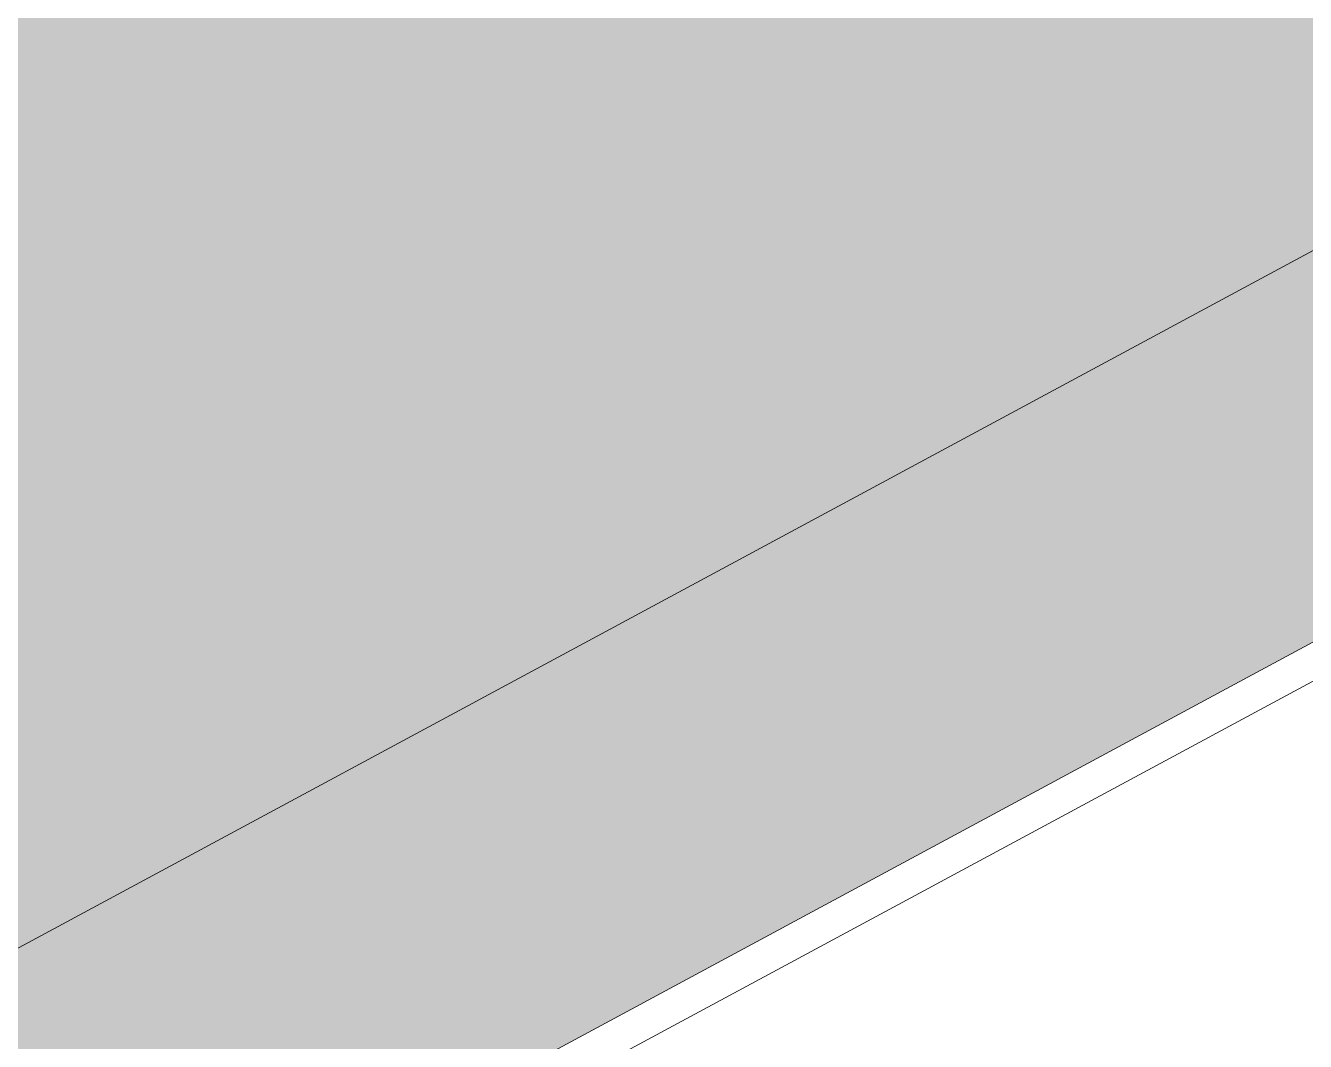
# Model space of a CAD drawing. Header units: metres. Extents: x 349703 to 349913, y 9282546 to 9282694.
# Drawn here: x 349753 to 349760.42, y 9282576.01 to 9282581.9 of the extents above; entities that cross this region are included whole.
import ezdxf

# ---------------------------------------------------------------- set-up
doc = ezdxf.new("R2010")
doc.units = ezdxf.units.M
doc.header["$LTSCALE"] = 0.25
doc.layers.add('AREA-VERDE', color=3, linetype='CONTINUOUS', lineweight=9)
doc.layers.add('ARQ-FONDO', color=253, linetype='CONTINUOUS', lineweight=9)

msp = doc.modelspace()

# ---------------------------------------------------------------- hatches: boundary and pattern name
at = {"layer": 'AREA-VERDE', "lineweight": 0, "true_color": 0xc4e4b2, "transparency": 33554687}
h = msp.add_hatch(color=3, dxfattribs=at)
h.dxf.hatch_style = 1
h.paths.add_polyline_path([(349784.0965, 9282589.7896), (349737.205, 9282589.7896, 0.354782), (349731.1609, 9282584.6326), (349731.1609, 9282564.2381), (349738.7511, 9282566.6262), (349745.829, 9282570.4392), (349765.7631, 9282581.1777), (349771.534, 9282584.2865)])
h.paths.add_polyline_path([(349774.5464, 9282587.7896), (349770.657, 9282586.0859), (349764.8145, 9282582.9385), (349744.8805, 9282572.1999), (349737.9697, 9282568.477), (349733.1609, 9282566.964), (349733.1609, 9282584.4319, -0.342532), (349737.2318, 9282587.7896)], flags=16)
at = {"layer": 'AREA-VERDE', "lineweight": 0, "true_color": 0xc4e4b2, "transparency": 33554610}
h = msp.add_hatch(color=3, dxfattribs=at)
h.dxf.hatch_style = 1
h.paths.add_polyline_path([(349770.657, 9282586.0859), (349774.5464, 9282587.7896), (349737.2318, 9282587.7896, 0.342532), (349733.1609, 9282584.4319), (349733.1609, 9282566.964), (349737.9697, 9282568.477), (349744.8805, 9282572.1999), (349764.8145, 9282582.9385)])

# ---------------------------------------------------------------- linework, layer by layer
at = {"layer": 'ARQ-FONDO'}
for points in [[(349730.9609, 9282563.9655), (349730.9975, 9282563.977), (349731.1609, 9282564.0284), (349738.8292, 9282566.4411), (349745.9238, 9282570.2631), (349765.8579, 9282581.0017), (349771.6217, 9282584.1066), (349785.0516, 9282589.9896)], [(349731.1609, 9282564.2381), (349738.7511, 9282566.6262), (349745.829, 9282570.4392), (349765.7631, 9282581.1777), (349771.534, 9282584.2865), (349784.0965, 9282589.7896)], [(349733.1609, 9282566.964), (349737.9697, 9282568.477), (349744.8805, 9282572.1999), (349764.8145, 9282582.9385), (349770.657, 9282586.0859), (349774.5464, 9282587.7896)]]:
    msp.add_lwpolyline(points, dxfattribs=at)

doc.saveas('drawing.dxf')
